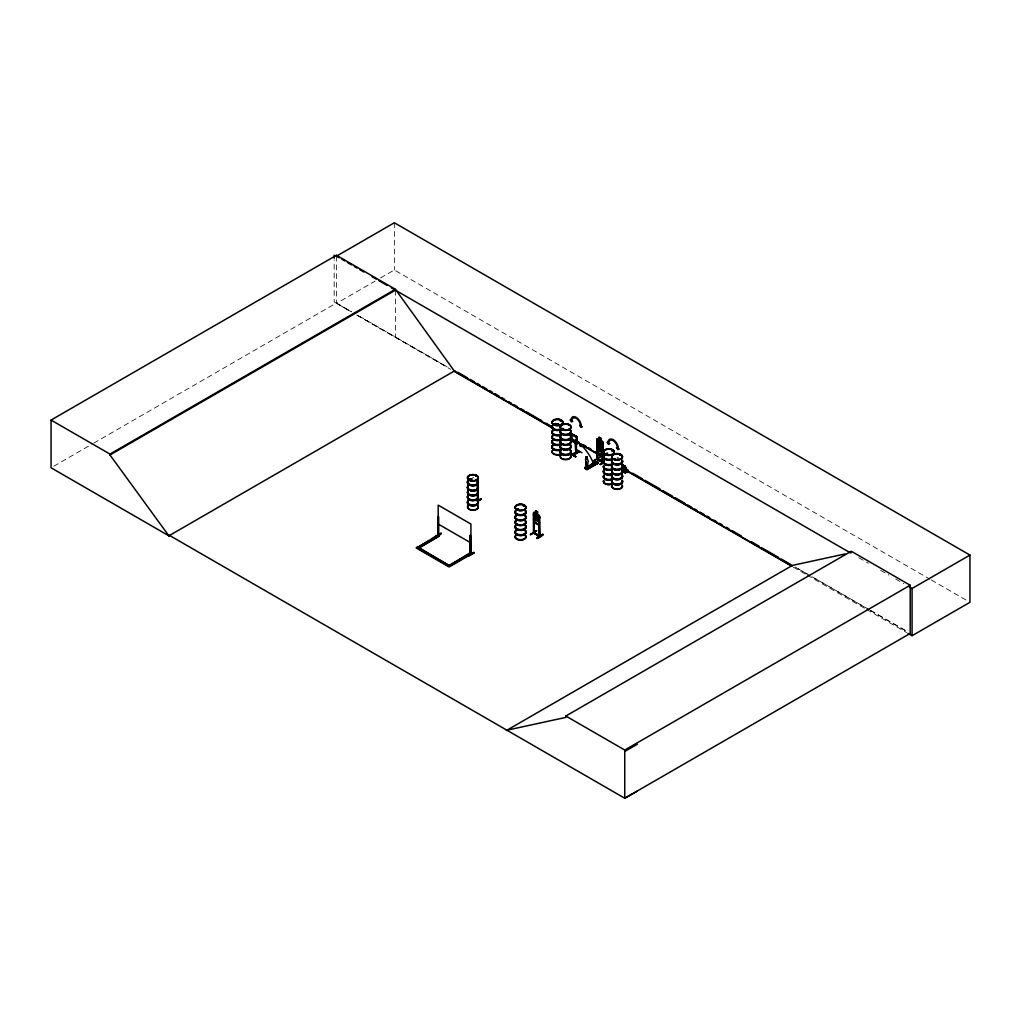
<?xml version="1.0" encoding="UTF-8"?>
<svg xmlns="http://www.w3.org/2000/svg" width="1021" height="1021" viewBox="0 0 1021 1021"><rect width="100%" height="100%" fill="white"/><g stroke="black" fill="none" stroke-linecap="round" stroke-linejoin="round"><path stroke-width="0.75" stroke-dasharray="5 3.75" d="M53.807 466.201L92.388 443.918M93.766 443.127L336.471 302.995L351.543 311.699M336.471 256.169L336.471 303.39L375.064 281.12M380.565 277.929L394.348 269.978L929.914 579.188M473.757 477.534L472.749 477.726L472.749 482.065M351.339 311.813L334.161 301.935L334.161 259.793M356.84 314.979L447.453 367.088L357.031 314.864M810.202 575.691L795.104 567L810.163 575.704M869.241 609.639L811.58 576.469L869.088 609.728M870.607 610.418L907.682 631.744M931.305 579.979L969.95 602.301M858.801 557.734L868.361 563.247M880.651 570.343L888.857 575.078M895.685 579.022L903.879 583.757M870.454 610.507L907.452 631.871M336.471 303.39L351.543 312.094M357.031 315.259L450.657 369.308M793.266 567.114L805.697 574.3M807.088 575.091L865.106 608.593M866.484 609.397L906.546 632.522M395.395 290.181L395.395 337.402M394.348 222.757L394.348 269.978M617.08 458.11A5.488 3.165 0 0 1 618.509 458.212M617.08 457.855A5.399 3.114 0 0 1 618.484 457.957M557.44 423.677A5.488 3.165 0 0 1 558.87 423.779M557.44 423.421A5.399 3.114 0 0 1 558.844 423.524"/><path stroke-width="1.5" d="M587.471 468.269L587.841 462.309A1.927 1.11 60 0 0 587.56 459.68L587.126 457.14M576.342 453.171L576.571 437.218L576.189 443.535L576.189 442.744M570.497 433.236L577.031 436.669L576.993 443.752L576.125 442.935M586.194 457.191L586.105 458.94L586.284 456.846M585.875 467.439L586.705 467.018M586.718 467.388C586.73 467.656 584.752 466.393 588.211 468.741L588.058 467.835L588.058 468.486M576.457 436.375L576.15 437.243L576.993 436.669M576.75 436.962L576.725 443.841L570.497 440.179M570.713 433.121L577.056 436.784L576.763 437.499M469.188 479.615L470.694 479.321L469.43 479.959M470.158 479.347L470.745 479.857L469.341 479.768M475.773 476.22L476.297 475.824L475.735 476.322M516.945 509.581L517.673 508.764L517.813 509.632M523.314 505.701L524.143 505.982L523.607 505.459M554.582 424.532L553.829 424.315L554.582 424.647M555.169 424.608L555.411 424.277M560.325 420.869L560.861 420.435M560.21 420.767L560.503 421.035M561.92 428.999L562.622 428.475M562.622 429.05L563.592 428.999M568.608 425.17L569.003 425.17M606.04 454.051L606.844 453.86L605.593 454.141M606.793 453.783L605.823 454.447L605.491 453.579M611.681 450.618L612.498 450.618M612.153 450.376L612.09 450.07M612.549 450.555L611.758 450.299L612.306 450.631M613.379 458.697L615.05 458.697L613.659 458.94M620.704 455.136L619.798 455.213L620.73 455.277M570.497 454.026L575.436 456.821M575.665 456.681L570.79 453.515M596.111 461.658L598.166 462.998L596.111 461.658L584.88 468.333L585.569 468.728L596.672 462.322L585.186 468.499L585.046 467.388L586.003 467.324M539.637 522.471L538.858 524.437L539.56 516.218L534.238 512.3L533.524 512.797L533.46 533.039L539.65 536.523L539.637 516.23L538.922 515.005M603.041 448.666L602.352 450.58L597.604 447.836L596.928 445.22L597.553 447.887L602.275 450.618L602.964 448.704M602.9 453.184L602.199 455.187L597.425 452.494L596.8 449.827L597.489 452.456L602.275 455.149L602.9 442.463M586.131 457.051L586.871 456.795M586.194 467.72L586.475 468.767M593.877 460.803L600.016 457.268M441.008 533.651L436.095 536.497M530.473 534.634L536.587 530.78M438.468 535.285C436.988 534.736 439.732 534.736 438.532 535.936M438.8 535.859C449.278 526.708 423.485 544.091 437.907 535.591M478.019 500.66L477.381 481.453L477.471 500.354M470.068 553.471L470.975 553.701L470.068 553.663M470.898 554.365L470.119 554.212L470.336 535.183L470.745 554.543L470.056 554.186L470.975 554.39L470.898 524.015L438.175 505.127L438.226 535.502M534.098 532.668L533.473 532.324L534.379 532.554M534.098 514.469L534.162 533.396L534.302 514.354L533.536 514.15L534.302 514.354M539.854 535.719L539.458 535.808M596.953 458.569L597.502 458.901M596.902 459.195L602.964 462.692M602.441 461.747C607.444 463.445 588.275 454.422 602.952 462.054M601.024 440.447L601.892 441.876L601.892 446.215L600.884 447.492L599.008 446.407L598 443.969L598.944 437.001L601.024 438.124L600.884 440.523L603.041 442.425L602.262 441.238L596.928 438.992L596.966 459.297L603.181 462.577L602.632 443.369L602.416 462.449L602.632 452.814M577.018 437.358L570.713 433.759M576.763 443.203L570.497 439.541M581.345 445.22C579.941 448.959 584.369 443.867 581.345 445.22A31.409 17.74 58.9 0 1 594.158 465.142L592.116 463.968A76.996 22.334 -42.7 0 1 603.398 458.493M575.806 453.426L575.065 441.136L576.431 441.136L575.716 440.562L575.793 453.49L575.87 441.021M575.142 453.171L576.342 453.12M475.62 476.054L476.45 476.169M563.26 428.743L562.035 429.228M517.545 508.815L516.868 509.453M517.519 509.428L518.183 509.02M518.4 509.581L518.043 508.892M612.549 450.414L611.847 450.72M576.342 441.366L573.649 440.664L573.649 441.748L575.334 442.527L575.231 441.34M554.161 423.855L553.982 424.608M580.566 445.718C578.511 446.866 580.451 442.54 581.128 444.543M534.264 512.389L533.587 512.861L533.753 532.924L539.867 536.37L539.228 517.162L538.96 536.14L539.764 536.306M587.088 469.469L598.306 463.279M596.864 443.548L598.906 444.02C597.106 439.489 602.684 442.604 600.795 445.105L601.88 446.407L601.88 450.746L600.871 452.035L598.97 450.963L597.949 448.525L597.949 444.186L598.97 443.982M600.935 445.016L602.964 446.994M602.186 445.807L602.9 447.032M477.943 481.772L477.164 481.567M437.971 535.693L438.175 516.613L438.596 535.974M438.405 535.936L438.736 516.932M477.292 500.711L480.98 498.631M477.292 501.107L481.287 499.154L477.624 501.311A5.411 3.127 0 0 1 472.889 505.957A5.411 3.127 0 0 1 468.205 501.273M477.598 501.234L481.274 499.129M470.681 553.829L470.273 553.344M467.809 555.871L473.935 552.335L467.848 555.935M467.809 556.266L474.242 552.859L467.899 556.266M539.79 517.481L539.024 517.277M530.524 534.723L536.625 530.767L530.524 534.34M534.162 532.911L539.484 535.783M539.165 535.515L533.843 532.936M542.802 534.289C541.5 537.927 529.72 541.411 542.878 534.685M537.033 538.399L543.134 534.838M169.639 535.476L168.976 535.872L51.05 467.784L51.05 420.078L336.471 255.288L395.395 289.3L454.319 371.031L553.459 428.271M336.471 255.288L336.471 256.169L394.348 222.757L969.95 555.079L969.95 602.301L912.072 635.713L907.937 633.314M51.05 420.078L109.974 454.09L395.395 289.3M637.257 791.122L624.763 798.243L169.563 535.438L168.886 535.821L109.974 454.97L395.395 290.181M168.886 535.821L454.983 370.649M477.777 486.762L477.777 480.521L476.998 479.321M572.041 434.767L569.973 432.93L572.041 434.767L572.041 440.217L569.96 439.821M573.649 440.664L573.828 441.646M578.92 442.195L575.321 440.204L576.176 440.498M575.065 441.34L575.665 440.944M575.168 441.531L575.806 441.059M571.99 454.524L578.473 450.784L572.296 454.332M598.944 439.324L597.004 439.056L597.17 459.105M573.075 455.072L579.149 451.563M597.732 440.536L596.966 440.345L597.732 440.536L597.579 459.59L597.157 458.378M573.355 455.289L579.469 451.703M416.415 547.46L449.125 566.349L470.77 553.854L469.571 553.165L449.125 565.57L469.571 553.765L470.77 554.454L449.125 566.949L416.415 548.06L438.047 534.966L439.247 536.255L418.801 548.06L439.247 535.655M416.415 548.06L417.602 546.771L450.325 566.259M418.967 546.58L428.514 541.066M431.232 539.496L438.047 535.566L439.247 536.255M581.919 452.762L575.742 449.202M603.181 443.688L602.416 443.484M586.194 458.888A1.927 1.11 60 0 0 585.914 461.198L585.939 467.592M585.046 467.388L586.169 466.737M585.059 468.32L596.136 461.926M585.454 468.55L596.519 462.13M585.199 467.478L586.935 469.137L588.211 467.924M597.796 462.87L586.845 469.443L586.935 468.486M586.794 469.418L598.166 462.832M598.166 462.998L586.539 469.277M603.794 461.977L600.067 464.44L604.087 462.5M600.067 464.44L603.832 462.322M604.062 462.449L600.412 464.619M535.54 510.806L537.62 511.929L537.48 514.329L538.488 515.682L538.488 520.021L537.48 521.297L535.604 520.212L534.596 517.775L534.596 513.435L535.604 513.244L535.604 510.755L537.62 511.929M625.031 466.265L622.338 464.708L625.12 466.163L625.835 468.894M625.758 467.427L625.056 466.201M534.213 521.654C532.235 514.788 534.8 526.364 538.897 524.284M627.838 470.056L627.775 472.417L627.838 470.056L622.516 465.972M506.263 730.602L792.36 565.417L845.069 553.956M506.927 730.206L565.851 717.393L565.851 716.027L851.272 551.238L910.196 585.25L910.196 633.454L624.763 798.243L624.763 750.039L910.196 585.25M851.272 552.603L850.608 552.999L391.285 287.807M909.341 586.909L912.072 588.492L969.95 555.079M624.763 751.418L637.257 744.296M625.758 472.723L622.402 471.485M563.311 429.228L562.201 429.228M470.579 479.857L469.609 479.781L470.387 479.423M517.941 509.607L517.673 508.803M586.309 456.795L587.049 456.923M562.456 428.616L563.477 428.756M592.257 464.555L593.022 464.619M592.742 465.104L591.925 464.746M523.428 505.944L524.156 505.765L523.492 505.65M539.279 536.051L539.228 523.454M602.569 461.53L602.952 462.743L602.964 442.425M622.81 467.809C625.222 466.189 626.332 469.366 623.282 468.588L625.12 471.562L622.823 468.779M470.017 479.334L469.89 479.921M477.713 480.508L477.79 500.813C476.054 498.427 479.194 500.596 477.164 499.843M470.643 554.518L470.464 553.382M534.072 533.409L533.881 532.235M539.56 536.536L539.356 535.361M470.464 554.071L470.336 535.183M517.124 509.581L518.349 509.032M598.829 441.583L600.871 442.731M597.451 443.127L602.224 445.82M336.471 256.169L339.214 257.751M341.958 259.334L344.702 260.917M347.434 262.499L351.543 264.873M354.287 266.455L357.031 268.038M359.775 269.621L363.884 271.994M372.103 276.742L376.213 279.116M378.957 280.698L387.176 285.433M570.497 433.887L576.788 437.588M622.516 467.133L625.031 468.588L625.031 470.758L622.516 469.303M457.74 372.231L467.376 377.796M470.132 379.391L474.267 381.777M477.011 383.36L479.768 384.955M482.525 386.538L486.66 388.924M489.416 390.52L492.16 392.115M494.917 393.698L499.052 396.084M501.809 397.68L504.553 399.262M508.688 401.649L511.444 403.244M514.201 404.827L516.945 406.422M521.08 408.808L523.837 410.391M526.594 411.986L541.743 420.729M545.865 423.115L551.378 426.293M583.042 444.582L585.799 446.164M588.555 447.76L591.312 449.355M595.434 451.729L598.191 453.324M632.624 473.195L642.26 478.76M645.017 480.355L660.166 489.097M662.91 490.693L672.558 496.257M675.302 497.84L684.951 503.417M687.695 504.999L691.83 507.386M694.586 508.981L697.343 510.564M700.1 512.159L704.222 514.546M706.979 516.128L709.735 517.724M713.858 520.11L716.614 521.693M719.371 523.288L722.128 524.871M726.263 527.257L729.007 528.852M731.763 530.435L741.399 536.012M751.048 541.577L759.305 546.337M762.062 547.932L778.589 557.466M781.333 559.061L790.981 564.626M571.364 438.609L603.028 456.898M625.069 469.609L791.683 565.813M453.413 370.904L552.884 428.335M570.841 438.698L573.611 440.293M576.367 441.889L602.62 457.051M627.494 471.408L791.888 566.323M570.713 439.413L577.056 443.076M627.838 472.378L622.516 470.464M570.713 440.051L576.993 443.752M599.735 457.166L593.941 460.509M622.338 471.523L625.107 473.131L625.758 471.102M570.79 453.771L575.704 456.604M570.752 453.847L575.742 456.681M585.748 467.082L586.475 467.184M585.046 468.205L587.254 469.673M533.511 514.992L539.56 518.464M534.136 521.705L538.935 524.386M438.175 524.015L470.898 542.904M418.967 548.149L448.959 565.468M565.851 716.027L624.763 750.039M536.714 537.863L542.827 534.315L536.701 538.246M585.914 461.198L586.194 467.439M912.072 588.492L912.072 635.713M625.694 467.427L625.694 472.774M597.515 440.664L597.579 459.59M585.85 467.018L585.748 468.46M575.997 440.6L575.997 441.391L575.487 440.102M334.161 255.11L334.161 258.236M109.974 454.09L109.974 454.97M525.292 515.809A5.488 3.165 0 0 1 520.544 520.557A5.488 3.165 0 0 1 515.796 515.809M525.215 516.128A5.399 3.114 0 0 1 520.544 520.812A5.399 3.114 0 0 1 515.873 516.128M525.202 520.212A5.373 3.101 0 0 1 520.544 524.871A5.373 3.101 0 0 1 515.886 520.212M525.215 520.531A5.386 3.114 0 0 1 520.544 525.202A5.386 3.114 0 0 1 515.873 520.531M525.292 510.589A5.488 3.165 0 0 1 520.544 515.337A5.488 3.165 0 0 1 515.796 510.589M525.228 515.248A5.411 3.127 0 0 1 520.544 519.944A5.411 3.127 0 0 1 515.86 515.248M525.228 510.921A5.411 3.127 0 0 1 520.544 515.605A5.411 3.127 0 0 1 515.86 510.921M525.292 515.528A5.488 3.165 0 0 1 520.544 520.289A5.488 3.165 0 0 1 515.796 515.528M525.292 510.321A5.488 3.165 0 0 1 520.544 515.069A5.488 3.165 0 0 1 515.796 510.321M525.228 510.041A5.411 3.127 0 0 1 520.544 514.724A5.411 3.127 0 0 1 515.86 510.041M525.292 530.665A5.488 3.165 0 0 1 520.544 535.412A5.488 3.165 0 0 1 515.796 530.665M525.215 530.984A5.399 3.114 0 0 1 520.544 535.668A5.399 3.114 0 0 1 515.873 530.984M525.202 535.068A5.373 3.101 0 0 1 520.544 539.726A5.373 3.101 0 0 1 515.886 535.068M525.215 520.965A5.386 3.114 0 0 1 520.544 525.636A5.386 3.114 0 0 1 515.873 520.965M525.241 520.71A5.424 3.127 0 0 1 520.544 525.407A5.424 3.127 0 0 1 515.847 520.71M525.292 525.445A5.488 3.165 0 0 1 520.544 530.193A5.488 3.165 0 0 1 515.796 525.445M525.228 530.103A5.411 3.127 0 0 1 520.544 534.8A5.411 3.127 0 0 1 515.86 530.103M525.228 525.777A5.411 3.127 0 0 1 520.544 530.461A5.411 3.127 0 0 1 515.86 525.777M525.292 530.384A5.488 3.165 0 0 1 520.544 535.144A5.488 3.165 0 0 1 515.796 530.384M525.292 525.177A5.488 3.165 0 0 1 520.544 529.925A5.488 3.165 0 0 1 515.796 525.177M525.228 524.896A5.411 3.127 0 0 1 520.544 529.58A5.411 3.127 0 0 1 515.86 524.896M477.637 486.085A5.488 3.165 0 0 1 472.889 490.846A5.488 3.165 0 0 1 468.141 486.085M477.573 486.417A5.411 3.127 0 0 1 472.889 491.101A5.411 3.127 0 0 1 468.205 486.417M477.56 490.501A5.386 3.114 0 0 1 472.889 495.159A5.386 3.114 0 0 1 468.218 490.501M477.56 490.782A5.386 3.114 0 0 1 472.889 495.453A5.386 3.114 0 0 1 468.218 490.782M477.637 480.878A5.488 3.165 0 0 1 472.889 485.626A5.488 3.165 0 0 1 468.141 480.878M469.009 480.227A5.488 3.165 0 0 1 471.472 479.398M477.56 485.549A5.399 3.114 0 0 1 472.889 490.22A5.399 3.114 0 0 1 468.218 485.549M477.573 481.197A5.411 3.127 0 0 1 472.889 485.894A5.411 3.127 0 0 1 468.205 481.197M469.06 480.559A5.411 3.127 0 0 1 470.183 480.061M477.637 485.817A5.488 3.165 0 0 1 472.889 490.578A5.488 3.165 0 0 1 468.141 485.817M477.637 480.61A5.488 3.165 0 0 1 472.889 485.358A5.488 3.165 0 0 1 468.141 480.61M469.009 479.959A5.488 3.165 0 0 1 471.472 479.13M477.573 480.329A5.411 3.127 0 0 1 472.889 485.013A5.411 3.127 0 0 1 468.205 480.329M469.06 479.679A5.411 3.127 0 0 1 471.485 478.875M477.637 500.941A5.488 3.165 0 0 1 472.889 505.701A5.488 3.165 0 0 1 468.141 500.941M477.56 505.357A5.386 3.114 0 0 1 472.889 510.015A5.386 3.114 0 0 1 468.218 505.357M477.56 491.254A5.386 3.114 0 0 1 472.889 495.925A5.386 3.114 0 0 1 468.218 491.254M477.56 505.637A5.386 3.114 0 0 1 472.889 510.309A5.386 3.114 0 0 1 468.218 505.637M477.586 490.973A5.424 3.127 0 0 1 472.889 495.67A5.424 3.127 0 0 1 468.192 490.973M477.637 495.734A5.488 3.165 0 0 1 472.889 500.481A5.488 3.165 0 0 1 468.141 495.734M477.56 500.405A5.399 3.114 0 0 1 472.889 505.076A5.399 3.114 0 0 1 468.218 500.405M477.56 496.066A5.399 3.114 0 0 1 472.889 500.737A5.399 3.114 0 0 1 468.218 496.066M477.637 500.673A5.488 3.165 0 0 1 472.889 505.433A5.488 3.165 0 0 1 468.141 500.673M477.637 495.466A5.488 3.165 0 0 1 472.889 500.213A5.488 3.165 0 0 1 468.141 495.466M477.56 495.185A5.399 3.114 0 0 1 472.889 499.869A5.399 3.114 0 0 1 468.218 495.185M622.389 465.933A5.488 3.165 0 0 1 616.365 469.902A5.488 3.165 0 0 1 612.332 465.168M622.287 470.336A5.386 3.114 0 0 1 617.08 474.255A5.386 3.114 0 0 1 611.873 470.336M622.389 460.726A5.488 3.165 0 0 1 616.365 464.683A5.488 3.165 0 0 1 612.332 459.961M622.389 465.665A5.488 3.165 0 0 1 616.365 469.634A5.488 3.165 0 0 1 612.332 464.9M622.389 460.458A5.488 3.165 0 0 1 616.365 464.415A5.488 3.165 0 0 1 612.332 459.692M622.312 461.033A5.411 3.127 0 0 1 617.08 464.976A5.411 3.127 0 0 1 611.86 461.033M622.3 460.165A5.399 3.114 0 0 1 617.08 464.096A5.399 3.114 0 0 1 611.873 460.165M622.312 466.252A5.411 3.127 0 0 1 617.08 470.183A5.411 3.127 0 0 1 611.86 466.252M622.312 465.372A5.411 3.127 0 0 1 617.08 469.315A5.411 3.127 0 0 1 611.86 465.372M622.312 470.63A5.411 3.127 0 0 1 617.08 474.561A5.411 3.127 0 0 1 611.86 470.63M622.389 480.789A5.488 3.165 0 0 1 616.365 484.758A5.488 3.165 0 0 1 612.332 480.023M622.287 471.089A5.386 3.114 0 0 1 617.08 475.007A5.386 3.114 0 0 1 611.873 471.089M622.274 485.179A5.373 3.101 0 0 1 617.08 489.085A5.373 3.101 0 0 1 611.885 485.179M622.325 470.821A5.424 3.127 0 0 1 617.08 474.752A5.424 3.127 0 0 1 611.847 470.821M622.389 475.582A5.488 3.165 0 0 1 616.365 479.538A5.488 3.165 0 0 1 612.332 474.816M622.389 480.521A5.488 3.165 0 0 1 616.365 484.49A5.488 3.165 0 0 1 612.332 479.755M622.389 475.314A5.488 3.165 0 0 1 616.365 479.27A5.488 3.165 0 0 1 612.332 474.548M622.312 475.888A5.411 3.127 0 0 1 617.08 479.832A5.411 3.127 0 0 1 611.86 475.888M622.3 475.02A5.399 3.114 0 0 1 617.08 478.951A5.399 3.114 0 0 1 611.873 475.02M622.312 481.108A5.411 3.127 0 0 1 617.08 485.039A5.411 3.127 0 0 1 611.86 481.108M622.312 480.227A5.411 3.127 0 0 1 617.08 484.171A5.411 3.127 0 0 1 611.86 480.227M622.312 485.46A5.411 3.127 0 0 1 617.08 489.391A5.411 3.127 0 0 1 611.86 485.46M611.643 464.772A5.488 3.165 0 0 1 605.019 464.274A5.488 3.165 0 0 1 604.151 460.445M611.592 469.098A5.373 3.101 0 0 1 605.632 468.869A5.373 3.101 0 0 1 603.705 465.602A5.424 3.127 0 0 0 605.606 469.009A5.424 3.127 0 0 0 611.617 469.226M611.643 459.565A5.488 3.165 0 0 1 605.019 459.067A5.488 3.165 0 0 1 604.151 455.238M605.019 454.587A5.488 3.165 0 0 1 607.482 453.758M611.605 459.833A5.411 3.127 0 0 1 605.606 459.603A5.411 3.127 0 0 1 603.679 456.31M605.083 454.919A5.411 3.127 0 0 1 606.193 454.422M611.643 464.504A5.488 3.165 0 0 1 605.019 464.006A5.488 3.165 0 0 1 604.151 460.177M611.643 459.297A5.488 3.165 0 0 1 605.019 458.799A5.488 3.165 0 0 1 604.151 454.97M605.019 454.319A5.488 3.165 0 0 1 607.482 453.49M611.605 458.952A5.399 3.114 0 0 1 605.619 458.723A5.399 3.114 0 0 1 603.692 455.443M605.083 454.051A5.399 3.114 0 0 1 607.508 453.235M611.605 465.04A5.399 3.114 0 0 1 605.619 464.81A5.399 3.114 0 0 1 603.692 461.53M611.605 464.172A5.411 3.127 0 0 1 605.606 463.942A5.411 3.127 0 0 1 603.679 460.65M611.643 479.628A5.488 3.165 0 0 1 605.019 479.13A5.488 3.165 0 0 1 604.151 475.301M611.592 469.864A5.373 3.101 0 0 1 605.632 469.647A5.373 3.101 0 0 1 603.705 466.38M611.617 469.634A5.424 3.127 0 0 1 605.606 469.405A5.424 3.127 0 0 1 603.666 466.112M611.643 474.42A5.488 3.165 0 0 1 605.019 473.923A5.488 3.165 0 0 1 604.151 470.094M611.643 479.36A5.488 3.165 0 0 1 605.019 478.862A5.488 3.165 0 0 1 604.151 475.033M611.643 474.152A5.488 3.165 0 0 1 605.019 473.655A5.488 3.165 0 0 1 604.151 469.826M611.605 474.676A5.399 3.114 0 0 1 605.619 474.459A5.399 3.114 0 0 1 603.692 471.179M611.605 473.808A5.399 3.114 0 0 1 605.619 473.578A5.399 3.114 0 0 1 603.692 470.298M611.605 479.896A5.399 3.114 0 0 1 605.619 479.666A5.399 3.114 0 0 1 603.692 476.386M611.605 479.015A5.399 3.114 0 0 1 605.619 478.798A5.399 3.114 0 0 1 603.692 475.518M611.617 484.273A5.424 3.127 0 0 1 605.606 484.043A5.424 3.127 0 0 1 603.666 480.751M570.369 435.457A5.488 3.165 0 0 1 565.621 440.217A5.488 3.165 0 0 1 560.874 435.457M570.305 435.788A5.399 3.114 0 0 1 565.621 440.472A5.399 3.114 0 0 1 560.95 435.788M570.292 439.872A5.386 3.114 0 0 1 565.621 444.543A5.386 3.114 0 0 1 560.95 439.872M570.369 430.249A5.488 3.165 0 0 1 565.621 434.997A5.488 3.165 0 0 1 560.874 430.249M570.305 434.908A5.411 3.127 0 0 1 565.621 439.604A5.411 3.127 0 0 1 560.937 434.908M570.305 430.568A5.411 3.127 0 0 1 565.621 435.265A5.411 3.127 0 0 1 560.937 430.568M570.369 435.188A5.488 3.165 0 0 1 565.621 439.949A5.488 3.165 0 0 1 560.874 435.188M570.369 429.981A5.488 3.165 0 0 1 565.621 434.729A5.488 3.165 0 0 1 560.874 429.981M570.305 429.701A5.399 3.114 0 0 1 565.621 434.384A5.399 3.114 0 0 1 560.95 429.701M570.369 450.312A5.488 3.165 0 0 1 565.621 455.072A5.488 3.165 0 0 1 560.874 450.312M570.305 450.644A5.399 3.114 0 0 1 565.621 455.328A5.399 3.114 0 0 1 560.95 450.644M570.292 454.715A5.386 3.114 0 0 1 565.621 459.373A5.386 3.114 0 0 1 560.95 454.715M570.292 440.651A5.386 3.114 0 0 1 565.621 445.309A5.386 3.114 0 0 1 560.95 440.651M570.318 455.009A5.424 3.127 0 0 1 565.621 459.705A5.424 3.127 0 0 1 560.925 455.009M570.369 445.105A5.488 3.165 0 0 1 565.621 449.853A5.488 3.165 0 0 1 560.874 445.105M570.305 449.763A5.411 3.127 0 0 1 565.621 454.46A5.411 3.127 0 0 1 560.937 449.763M570.305 445.424A5.411 3.127 0 0 1 565.621 450.121A5.411 3.127 0 0 1 560.937 445.424M570.369 450.044A5.488 3.165 0 0 1 565.621 454.804A5.488 3.165 0 0 1 560.874 450.044M570.369 444.837A5.488 3.165 0 0 1 565.621 449.585A5.488 3.165 0 0 1 560.874 444.837M570.305 444.556A5.399 3.114 0 0 1 565.621 449.24A5.399 3.114 0 0 1 560.95 444.556M561.32 434.563A5.488 3.165 0 0 1 554.109 434.831A5.488 3.165 0 0 1 552.693 430.734M561.256 434.831A5.399 3.114 0 0 1 554.161 435.099A5.399 3.114 0 0 1 552.769 431.066M561.244 438.89A5.373 3.101 0 0 1 554.173 439.158A5.373 3.101 0 0 1 552.782 435.15M561.256 439.209A5.399 3.114 0 0 1 554.161 439.477A5.399 3.114 0 0 1 552.769 435.444M561.32 429.356A5.488 3.165 0 0 1 554.109 429.624A5.488 3.165 0 0 1 552.693 425.527M553.561 424.876A5.488 3.165 0 0 1 556.024 424.047M561.269 433.963A5.411 3.127 0 0 1 554.148 434.231A5.411 3.127 0 0 1 552.757 430.186M561.269 429.624A5.411 3.127 0 0 1 554.148 429.892A5.411 3.127 0 0 1 552.757 425.846M553.612 425.208A5.411 3.127 0 0 1 556.049 424.391M561.32 434.295A5.488 3.165 0 0 1 554.109 434.563A5.488 3.165 0 0 1 552.693 430.466M561.32 429.088A5.488 3.165 0 0 1 554.109 429.356A5.488 3.165 0 0 1 552.693 425.259M553.561 424.608A5.488 3.165 0 0 1 556.024 423.779M561.256 428.743A5.399 3.114 0 0 1 554.161 429.011A5.399 3.114 0 0 1 552.769 424.978M553.624 424.34A5.399 3.114 0 0 1 556.049 423.524M561.32 449.419A5.488 3.165 0 0 1 554.109 449.687A5.488 3.165 0 0 1 552.693 445.59M561.256 449.687A5.399 3.114 0 0 1 554.161 449.955A5.399 3.114 0 0 1 552.769 445.922M561.244 453.745A5.373 3.101 0 0 1 554.173 454.013A5.373 3.101 0 0 1 552.782 450.006M561.244 439.668A5.373 3.101 0 0 1 554.173 439.936A5.373 3.101 0 0 1 552.782 435.916M561.256 454.064A5.399 3.114 0 0 1 554.161 454.332A5.399 3.114 0 0 1 552.769 450.299M561.282 439.426A5.424 3.127 0 0 1 554.148 439.694A5.424 3.127 0 0 1 552.744 435.648M561.32 444.212A5.488 3.165 0 0 1 554.109 444.48A5.488 3.165 0 0 1 552.693 440.383M561.269 448.819A5.411 3.127 0 0 1 554.148 449.087A5.411 3.127 0 0 1 552.757 445.041M561.269 444.48A5.411 3.127 0 0 1 554.148 444.748A5.411 3.127 0 0 1 552.757 440.702M561.32 449.151A5.488 3.165 0 0 1 554.109 449.419A5.488 3.165 0 0 1 552.693 445.322M561.32 443.944A5.488 3.165 0 0 1 554.109 444.212A5.488 3.165 0 0 1 552.693 440.115M561.256 443.599A5.399 3.114 0 0 1 554.161 443.867A5.399 3.114 0 0 1 552.769 439.834M601.611 451.69L599.838 448.513C598.957 451.652 596.787 449.227 599.404 447.76L598.127 444.39L599.799 447.466C600.539 444.377 602.964 446.994 600.246 448.245L601.611 451.69M622.682 464.695L622.465 465.461L622.682 464.695M622.682 470.987L622.465 471.753L622.682 470.987M582.136 426.727L580.898 427.391L579.66 425.298L580.515 425.795A6.088 3.51 60 0 0 576.214 418.342A6.088 3.51 60 0 0 571.913 420.831L572.768 421.316L571.441 421.941L570.126 419.797L570.981 420.295A7.287 4.212 60 0 1 576.138 417.308A7.287 4.212 60 0 1 581.281 426.242L582.136 426.727M609.639 443.599L608.376 444.263L607.138 442.182L607.993 442.667A7.287 4.25 59.6 0 1 613.187 439.668A7.287 4.25 59.6 0 1 618.394 448.576L619.249 449.061L617.922 449.687L616.582 447.543L617.45 448.04A6.088 3.548 59.6 0 0 613.111 440.6A6.088 3.548 59.6 0 0 608.771 443.114L609.639 443.599M600.527 442.935L599.301 442.246L600.527 443.701L600.527 442.935M600.871 445.832L598.97 444.76L598.97 449.1L600.871 450.172L600.871 445.832M600.552 438.392L599.353 437.69L600.552 439.17L600.552 438.392M600.884 441.302L599.008 440.217L599.008 444.543L600.884 445.628L600.884 441.302M627.379 470.324L626.703 469.941L627.379 471.728L627.379 470.324M597.03 463.483L594.988 462.309L597.03 463.483M596.29 463.917L594.235 462.743L596.29 463.917M595.166 464.568L593.112 463.381L595.166 464.568M593.035 465.793L590.993 464.606L593.035 465.793M537.148 512.197L535.936 511.495L537.148 512.963L537.148 512.197M537.48 515.095L535.604 514.01L535.604 518.349L537.48 519.434L537.48 515.095M517.851 509.926A5.386 3.114 0 0 0 525.93 507.233A5.386 3.114 0 0 0 517.851 504.54A5.386 3.114 0 0 0 517.851 509.926M517.851 510.36A5.386 3.114 0 0 0 525.93 507.667A5.386 3.114 0 0 0 517.851 504.974A5.386 3.114 0 0 0 517.851 510.36M517.838 510.117A5.424 3.127 0 0 0 525.968 507.399A5.424 3.127 0 0 0 517.838 504.693A5.424 3.127 0 0 0 517.838 510.117M520.544 540.032A5.411 3.127 0 0 0 525.228 535.349A5.399 3.114 0 0 1 520.544 540.045A5.399 3.114 0 0 1 515.873 535.361A5.411 3.127 0 0 0 520.544 540.032M470.183 480.393A5.424 3.127 0 0 0 478.313 477.688A5.424 3.127 0 0 0 470.183 474.982A5.424 3.127 0 0 0 470.183 480.393A5.424 3.127 0 0 0 478.313 477.7A5.424 3.127 0 0 0 470.183 474.995A5.424 3.127 0 0 0 470.183 480.419M470.196 480.649A5.386 3.114 0 0 0 478.275 477.956A5.386 3.114 0 0 0 470.196 475.263A5.386 3.114 0 0 0 470.196 480.649M614.387 459.297A5.386 3.114 0 0 0 622.478 456.604A5.386 3.114 0 0 0 614.387 453.911A5.386 3.114 0 0 0 614.387 459.297M614.387 459.731A5.386 3.114 0 0 0 622.478 457.038A5.386 3.114 0 0 0 614.387 454.345A5.386 3.114 0 0 0 614.387 459.731M614.374 459.488A5.424 3.127 0 0 0 622.504 456.783A5.424 3.127 0 0 0 614.374 454.064A5.424 3.127 0 0 0 614.374 459.488M606.206 454.575A5.386 3.114 0 0 0 614.297 451.882A5.386 3.114 0 0 0 606.206 449.189A5.386 3.114 0 0 0 606.206 454.575M606.206 455.034A5.386 3.114 0 0 0 614.297 452.329A5.386 3.114 0 0 0 606.206 449.636A5.386 3.114 0 0 0 606.206 455.034M606.193 454.779A5.424 3.127 0 0 0 614.323 452.073A5.424 3.127 0 0 0 606.193 449.355A5.424 3.127 0 0 0 606.193 454.779M605.632 483.724A5.373 3.101 0 0 0 611.592 483.954A5.424 3.127 0 0 1 605.606 483.865A5.424 3.127 0 0 1 603.666 480.572A5.373 3.101 0 0 0 605.632 483.724M562.928 429.586A5.386 3.114 0 0 0 571.007 426.893A5.386 3.114 0 0 0 562.928 424.2A5.411 3.127 0 0 0 562.916 429.624A5.411 3.127 0 0 0 571.033 426.918A5.411 3.127 0 0 0 562.916 424.213A5.386 3.114 0 0 0 562.928 429.586M562.928 430.045A5.386 3.114 0 0 0 571.007 427.352A5.386 3.114 0 0 0 562.928 424.647A5.386 3.114 0 0 0 562.928 430.045M565.621 444.824A5.399 3.114 0 0 0 570.305 440.14A5.411 3.127 0 0 1 565.621 444.85A5.411 3.127 0 0 1 560.937 440.166A5.399 3.114 0 0 0 565.621 444.824M554.748 424.864A5.386 3.114 0 0 0 562.839 422.171A5.386 3.114 0 0 0 554.748 419.478A5.386 3.114 0 0 0 554.748 424.864M554.748 425.323A5.386 3.114 0 0 0 562.839 422.63A5.386 3.114 0 0 0 554.748 419.925A5.386 3.114 0 0 0 554.748 425.323M554.735 425.042A5.424 3.127 0 0 0 562.865 422.337A5.424 3.127 0 0 0 554.735 419.631A5.424 3.127 0 0 0 554.735 425.042"/></g></svg>
